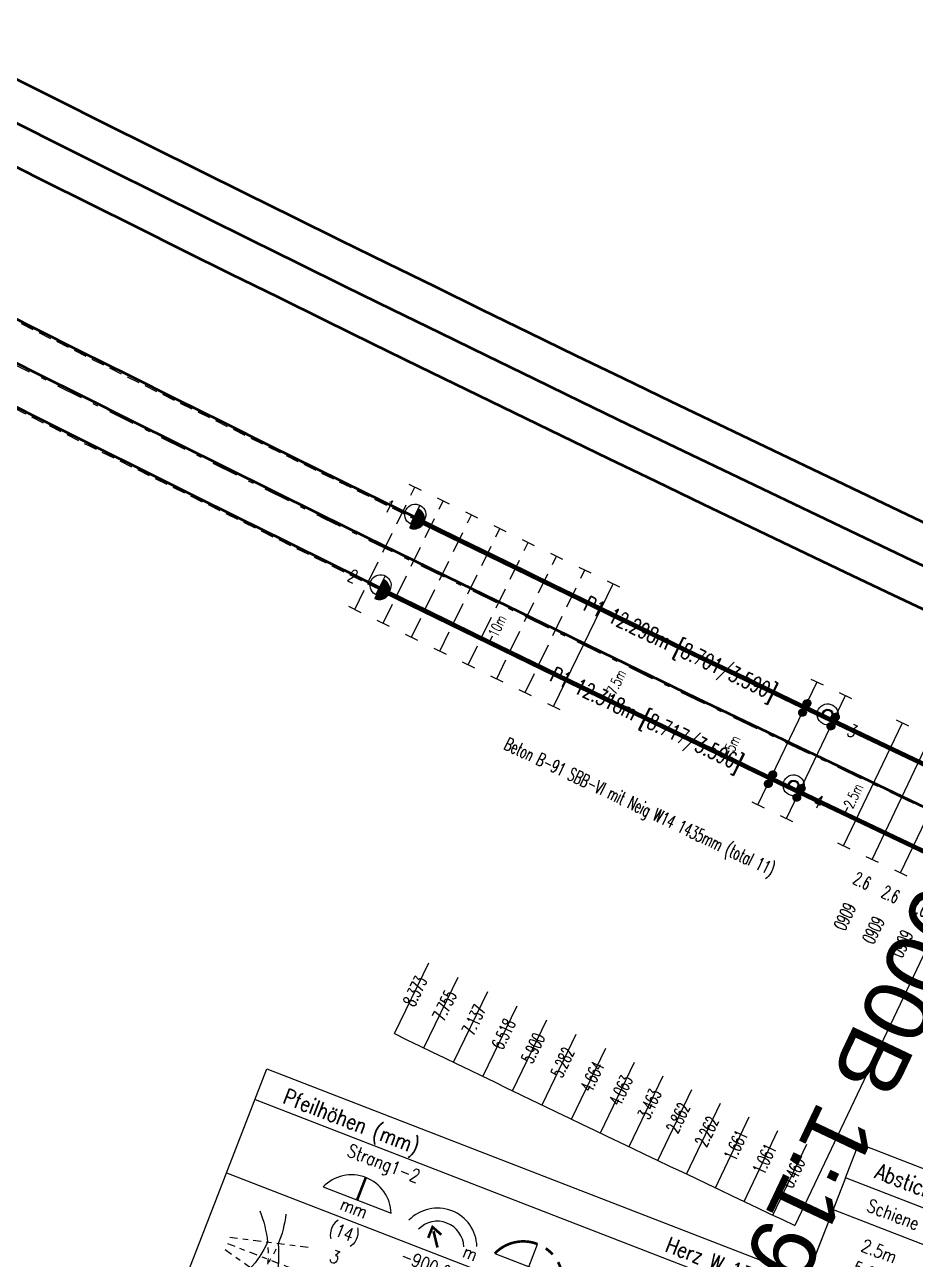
# Model space of a CAD drawing. Header units: millimetres. Extents: x 2688706 to 2690835, y 1254387 to 1255241.
# Drawn here: x 2689135.16 to 2689152.09, y 1254965.11 to 1254988.59 of the extents above; entities that cross this region are included whole.
import ezdxf
from ezdxf.enums import TextEntityAlignment as Align

# ---------------------------------------------------------------- set-up
doc = ezdxf.new("R2010")
doc.units = ezdxf.units.MM
for name, pattern in [('STRICHLINIE', [0.75, 0.5, -0.25]), ('STRICHLINIE2', [0.375, 0.25, -0.125]), ('STRICHPUNKT', [1, 0.5, -0.25, 0, -0.25])]:
    doc.linetypes.add(name, pattern=pattern)
for name, color, linetype in [('A-GL-0013-_____', 1, 'STRICHPUNKT'), ('BS-TR-B-Gleisstrang-LinieGeometrie', 7, 'Continuous'), ('BS-TR-B-Weiche-Kurzbezeichnung', 7, 'Continuous'), ('BS-TR-N-Gleisstrang-LinieGeometrie', 7, 'Continuous'), ('D-TB-0013-_____', 7, 'Continuous'), ('L-GL-0013-_____', 2, 'Continuous'), ('L-ST-0013-_____', 7, 'Continuous'), ('P-OF-0013-_____', 7, 'Continuous'), ('S-OF-0013-_____', 7, 'STRICHLINIE'), ('S-ON-0013-_____', 7, 'Continuous'), ('T-00', 7, 'Continuous'), ('T-DD-0013-_____', 7, 'Continuous'), ('T-HZ-0013-_____', 7, 'Continuous'), ('T-MK-0013-_____', 1, 'Continuous'), ('T-SS-0013-_____', 7, 'Continuous'), ('T-ST', 7, 'Continuous')]:
    doc.layers.add(name, color=color, linetype=linetype)
doc.layers.add('T-LL-0013-_____', color=2, linetype='Continuous', lineweight=0)
doc.layers.get('P-OF-0013-_____').off()
doc.layers.get('S-OF-0013-_____').off()
doc.styles.add('R6', font='simplex.shx', dxfattribs={"width": 0.6})
doc.styles.add('R7', font='simplex.shx', dxfattribs={"width": 0.7})
doc.styles.add('R8', font='simplex.shx', dxfattribs={"width": 0.8})
doc.styles.get("Standard").update_dxf_attribs({"font": 'arial.ttf'})
doc.styles.add('Style-Arial', font='arial.ttf')

# ---------------------------------------------------------------- blocks, each defined once
blk = doc.blocks.new('WeiVlpSchwelleR')
at = {"color": 7}
for p, q in [((-0.4999999999999886, -0.1300000000000048), (-0.4999999999999886, 0.1299999999999719)), ((0.5000000000000153, -0.1300000000000075), (0.5000000000000082, 0.1299999999999692))]:
    blk.add_line(p, q, dxfattribs=at)
at = {"color": 0, "linetype": 'ByBlock', "lineweight": -2}
blk.add_line((0.5000000000000118, -1.201402631621339e-14), (-0.4999999999999868, 4.853087807381139e-15), dxfattribs=at)
at = {"style": 'R6', "width": 0.6}
blk.add_attdef('LAENGE', text='', height=0.25, rotation=90, dxfattribs=at).set_placement((1.229737067022978, 0.007106245459260857, 6e-06), align=Align.MIDDLE)
at = {"style": 'R6', "width": 0.6, "flags": 1}
for tag, p in [('WVP-SKML', (-3, -5.426215032855453e-14, 2e-06)), ('WVP-SKMR', (5, -5.426215032855453e-14, 2e-06))]:
    blk.add_attdef(tag, text='', height=0.25, rotation=180, dxfattribs=at).set_placement(p, align=Align.MIDDLE_CENTER)
for tag, rotation, p in [('VERKLINKS', 180, (-0.8611075787620777, -8.73603956063954e-05, 2e-06)), ('VERKRECHTS', 179.9999999999973, (0.8750000000000082, -5.459328261269093e-14, 2e-06))]:
    blk.add_attdef(tag, text='', height=0.25, rotation=rotation, dxfattribs=at).set_placement(p, align=Align.MIDDLE)
at = {"color": 1, "extrusion": (-1, 1.836970198721029e-16, 1.224646799147353e-16), "style": 'R6', "width": 0.6, "flags": 8}
blk.add_attdef('WVP-ANL', text='', height=0.25, rotation=270, dxfattribs=at).set_placement((1.829950611378862e-14, -6.12323399573665e-17, 0.4999999999999904), align=Align.MIDDLE)
at = {"style": 'R6', "width": 0.6, "flags": 1}
blk.add_attdef('VERSCHIEBUNG', text='', height=0.25, rotation=179.9999999999999, dxfattribs=at).set_placement((1.75503510535756, -5.395683899678261e-14, 2.000000000057511e-06), align=Align.MIDDLE_LEFT)
at = {"color": 1, "extrusion": (1, -1.83697019872103e-16, 3.374459510989179e-32), "style": 'R6', "width": 0.6, "flags": 8}
blk.add_attdef('WVP-ANR', text='', height=0.25, rotation=270, dxfattribs=at).set_placement((-1.90594986648479e-14, -7.137320858570557e-15, 0.5000000000000118), align=Align.MIDDLE)
at = {"style": 'R6', "width": 0.6}
blk.add_attdef('BEZEICHNUNG', text='', height=0.25, rotation=180, dxfattribs=at).set_placement((3.371428571428583, -5.426215032855453e-14, 2.000000000057511e-06), align=Align.MIDDLE_LEFT)
blk = doc.blocks.new('WeiVlpPfHoeTitel')
blk.add_lwpolyline([(-4.28612223837832e-17, -0.7), (0, 0), (6.6, 0), (6.6, -0.7)])
at = {"style": 'R8', "width": 0.8}
blk.add_attdef('ATTR1', (0.5, -0.5), '', height=0.3, dxfattribs=at)
blk.add_attdef('ATTR2', text='', height=0.3, dxfattribs=at).set_placement((6.1, -0.5000000000000011), align=Align.RIGHT)
blk = doc.blocks.new('WeiVlpAbstSub')
blk.add_lwpolyline([(6.6, 1.110223024625157e-16), (-3.979970649922726e-17, 1.110223024625157e-16), (-3.979970649922726e-17, -0.6499999999999999), (6.6, -0.6499999999999999)], close=True)
at = {"style": 'R8', "width": 0.8}
for tag, p in [('ATTR1', (1.1, -0.45)), ('ATTR2', (3.3, -0.45)), ('ATTR3', (5.5, -0.45))]:
    blk.add_attdef(tag, text='', height=0.25, dxfattribs=at).set_placement(p, align=Align.CENTER)
blk = doc.blocks.new('WeiVlpAbstLeer')
for points in [[(0, 0), (0, -0.2)], [(6.6, 1.110223024625157e-16), (6.6, -0.1999999999999999)]]:
    blk.add_lwpolyline(points)
blk.add_attdef('ATTR1', text='', height=0.1).set_placement((1.1, -0.15), align=Align.CENTER)
blk = doc.blocks.new('WeiVlpAbstZeile')
for points in [[(0, 0), (0, -0.45)], [(6.6, 1.110223024625157e-16), (6.6, -0.4499999999999999)]]:
    blk.add_lwpolyline(points)
at = {"style": 'R8', "width": 0.8}
for tag, p in [('ATTR1', (1.1, -0.35)), ('ATTR2', (3.3, -0.35)), ('ATTR3', (5.5, -0.35))]:
    blk.add_attdef(tag, text='', height=0.25, dxfattribs=at).set_placement(p, align=Align.CENTER)
blk = doc.blocks.new('WeiVlpHzPfHoe')
at = {"color": 0, "flags": 128}
blk.add_lwpolyline([(0, 4.75), (10.5, 4.75), (10.5, 0), (0, 0)], close=True, dxfattribs=at)
for points in [[(0, 4.125), (10.5, 4.125)], [(6, 3.037012574273818), (6, 3.5)], [(1.807090350616535, 3.037012574273817), (3.192909649383465, 3.037012574273818)], [(5.307090350616535, 3.037012574273817), (6.692909649383465, 3.037012574273818)], [(8.807090350616535, 3.037012574273817), (10.19290964938346, 3.037012574273818)], [(0, 2.625), (10.5, 2.625)]]:
    blk.add_lwpolyline(points, dxfattribs=at)
at = {"color": 6, "const_width": 0.05, "flags": 128}
for points in [[(2.5, 3.037012574273818), (2.5, 3.5)], [(9.5, 3.037012574273818), (9.5, 3.5)], [(4.020129247741982, 2.856765502952209), (4.022004965575411, 3.078661321541994), (4.230503801395625, 3.002704043506002)], [(7.520129247741982, 2.856765502952209), (7.522004965575411, 3.078661321541994), (7.730503801395626, 3.002704043506002)], [(4.068317765962656, 3.011900103614604), (4.25, 2.75)], [(7.568317765962657, 3.011900103614604), (7.75, 2.75)]]:
    blk.add_lwpolyline(points, dxfattribs=at)
for points in [[(6, 3.5, 0.3033466836073422), (5.307090350616535, 3.037012574273817)], [(6.34049287480466, 3.418254893141276, 0.05897308597087272), (6.175084022891929, 3.479277440298257)], [(6.60676274578121, 3.190838939219355, 0.05897308597087263), (6.487086036247637, 3.320304474200023)]]:
    blk.add_lwpolyline(points, format="xyb", dxfattribs=at)
at = {"color": 6, "flags": 128}
for points in [[(0.8502239918037731, 2.18028771003253, -0.0692758960789221), (1.202879824827046, 1.672423928417298, -0.1647218035189029), (0.7623133654820696, 0.5518360280462504)], [(1.334838188259141, 2.298112538061559, -0.07095954338903301), (1.404518120160539, 1.715677878177598, -0.1353259088249071), (1.634500919049627, 0.4381247944243519)], [(1.400326773192603, 0.2165394458188814, 0.08570773043809636), (1.421709867840611, 0.9792598706746427), (1.34799545871255, 1.038001135321863), (1.254665049319663, 0.9866948460528544, -0.1007783980448205), (0.797833684721013, 0.2950893311715674)]]:
    blk.add_lwpolyline(points, format="xyb", dxfattribs=at)
at = {"color": 0, "linetype": 'STRICHPUNKT', "ltscale": 0.3, "flags": 128}
for points in [[(0.5, 1.5), (2, 1.875)], [(0.5, 1.375), (2, 1.375)], [(0.5, 1.25), (2, 0.875)]]:
    blk.add_lwpolyline(points, dxfattribs=at)
at = {"color": 0, "flags": 128}
for points in [[(1.24780686834943, 1.578305293962687, -0.01163091488347914), (1.288308337173645, 1.482199167132274, -0.01163091488347914)], [(1.399352909082856, 1.608919446568276, -0.01286702574680979), (1.388702611358578, 1.5025680794706, -0.01286702574680979)], [(1.324195366249726, 1.188762784259803, -0.01286702574680952), (1.292030651678614, 1.086834018635379)], [(1.32429659157228, 1.384313508649521, -0.01163091488347909), (1.355693757806499, 1.28486012990489)], [(1.372595429920927, 1.39690540473967, -0.01286702574680956), (1.351074018015307, 1.292211226512088)], [(1.382431896634341, 1.184054234624475, -0.01163091488347934), (1.404453150322087, 1.082113953198129)]]:
    blk.add_lwpolyline(points, format="xyb", dxfattribs=at)
at = {"color": 0}
for centre, radius in [((2.5, 2.75), 0.75), ((4.25, 2.75), 0.75), ((7.75, 2.75), 0.75), ((9.5, 2.75), 0.75), ((4.25, 2.75), 0.5), ((7.75, 2.75), 0.5)]:
    blk.add_arc(centre, radius, 22.5, 157.5, dxfattribs=at)
at = {"color": 0, "style": 'R8', "width": 0.8}
for p in [(2.5, 2.75), (9.5, 2.75)]:
    blk.add_text('mm', height=0.25, dxfattribs=at).set_placement(p, align=Align.CENTER)
for s, p in [('m', (5, 2.75)), ('mm', (6.5, 2.75)), ('m', (8.5, 2.75))]:
    blk.add_text(s, height=0.25, dxfattribs=at).set_placement(p, align=Align.RIGHT)
for tag, p, height in [('WVP_HZPH_T1', (0.5, 4.25), 0.3), ('WVP_HZPH_S1', (2, 3.75), 0.25)]:
    blk.add_attdef(tag, p, '', height=height, dxfattribs=at)
for tag, height, p in [('WVP_HZPH_T2', 0.3, (10, 4.25)), ('WVP_HZPH_S2', 0.25, (10, 3.75)), ('WVP_HZPH_B1', 0.25, (5, 2.25)), ('WVP_HZPH_C1', 0.25, (6.5, 2.25)), ('WVP_HZPH_D1', 0.25, (8.5, 2.25)), ('WVP_HZPH_B2', 0.25, (5, 1.75)), ('WVP_HZPH_C2', 0.25, (6.5, 1.75)), ('WVP_HZPH_D2', 0.25, (8.5, 1.75)), ('WVP_HZPH_B3', 0.25, (5, 1.25)), ('WVP_HZPH_C3', 0.25, (6.5, 1.25)), ('WVP_HZPH_D3', 0.25, (8.5, 1.25)), ('WVP_HZPH_B4', 0.25, (5, 0.75)), ('WVP_HZPH_C4', 0.25, (6.5, 0.75)), ('WVP_HZPH_D4', 0.25, (8.5, 0.75)), ('WVP_HZPH_B5', 0.25, (5, 0.25)), ('WVP_HZPH_C5', 0.25, (6.5, 0.25)), ('WVP_HZPH_D5', 0.25, (8.5, 0.25))]:
    blk.add_attdef(tag, text='', height=height, dxfattribs=at).set_placement(p, align=Align.RIGHT)
for tag, p in [('WVP_HZPH_A1', (2.5, 2.25)), ('WVP_HZPH_E1', (9.5, 2.25)), ('WVP_HZPH_A2', (2.5, 1.75)), ('WVP_HZPH_E2', (9.5, 1.75)), ('WVP_HZPH_A3', (2.5, 1.25)), ('WVP_HZPH_E3', (9.5, 1.25)), ('WVP_HZPH_A4', (2.5, 0.75)), ('WVP_HZPH_E4', (9.5, 0.75)), ('WVP_HZPH_A5', (2.5, 0.25)), ('WVP_HZPH_E5', (9.5, 0.25))]:
    blk.add_attdef(tag, text='', height=0.25, dxfattribs=at).set_placement(p, align=Align.CENTER)
blk = doc.blocks.new('st_Isol6_a')
at = {"color": 0, "linetype": 'ByBlock', "lineweight": -2}
for radius in [0.2, 0.1, 0.08]:
    blk.add_circle((0, 0, 1), radius, dxfattribs=at)
at = {"layer": 'T-ST', "color": 0, "linetype": 'ByBlock', "lineweight": -2, "style": 'R7', "width": 0.7, "flags": 8}
blk.add_attdef('WVP-STNR', text='', height=0.25, dxfattribs=at).set_placement((0.55, 0), align=Align.MIDDLE)
blk = doc.blocks.new('VisualisierungSpannklemmeGelb')
at = {"linetype": 'ByBlock', "lineweight": -2}
h = blk.add_hatch(dxfattribs=at)
h.set_pattern_fill('ANSI31', color=0, scale=0.005, style=0)
h.set_pattern_definition([(45, (-0.0965000000000017, 1.706967900361178e-15), (-0.0004419417382415922, 0.0004419417382415923), [])])
h.paths.add_polyline_path([(-0.0215000000000017, 1.706967900361178e-15, 1), (-0.1715000000000017, 1.706967900361178e-15, 1)])
h = blk.add_hatch(dxfattribs=at)
h.set_pattern_fill('ANSI31', color=0, scale=0.005, style=0)
h.set_pattern_definition([(45, (0.09649999999999831, 1.706967900361178e-15), (-0.0004419417382415922, 0.0004419417382415923), [])])
h.paths.add_polyline_path([(0.1714999999999983, 1.706967900361178e-15, 1), (0.02149999999999831, 1.706967900361178e-15, 1)])
blk = doc.blocks.new('pla_Bef-WsSkl1K')
blk.add_lwpolyline([(-0.1, -0.1), (0.1, -0.1), (0.1, 0.1), (-0.1, 0.1)], close=True)
at = {"layer": 'T-00'}
blk.add_blockref('VisualisierungSpannklemmeGelb', (0, 0), dxfattribs=at)
at = {"style": 'R7', "width": 0.7}
blk.add_attdef('WVP-PLNR', text='', height=0.2, dxfattribs=at).set_placement((0, 0), align=Align.MIDDLE_LEFT)
at = {"style": 'R7', "width": 0.7, "flags": 1}
for tag, p in [('WVP-PLDI', (0.4400000000000003, -0.2)), ('WVP-PLSP', (0.4771428571428575, -0.4)), ('WVP-PLFK', (0.4714285714285725, -0.6))]:
    blk.add_attdef(tag, text='', height=0.2, dxfattribs=at).set_placement(p, align=Align.MIDDLE)
blk = doc.blocks.new('st_NormUngb_b')
h = blk.add_hatch()
h.set_pattern_fill('ANSI31', color=256, scale=0.005, style=0)
h.set_pattern_definition([(45, (0, 0), (-0.0004419417382415922, 0.0004419417382415923), [])])
h.paths.add_polyline_path([(0.2, 0, 0.4142135623730947), (2.756041922458153e-16, 0.2), (-2.756041922458152e-16, -0.2, 0.4142135623730955)])
at = {"color": 7}
blk.add_line((2.756041922457995e-16, 0.1999999999999886, 1), (-2.756041922457995e-16, -0.1999999999999886, 1), dxfattribs=at)
at = {"color": 0}
blk.add_circle((0, 0, 1), 0.2, dxfattribs=at)
at = {"layer": 'T-ST', "style": 'R7', "width": 0.7}
blk.add_attdef('WVP-STNR', text='', height=0.25, dxfattribs=at).set_placement((0.55, 0), align=Align.MIDDLE)
blk = doc.blocks.new('WeiVlpAbstMarkeR')
blk.add_line((0, 0), (0.1500000000000004, -1.110223024625157e-16))
at = {"style": 'R7', "width": 0.7}
blk.add_attdef('ATTR', text='', height=0.2, dxfattribs=at).set_placement((0.1500000000000004, -1.110223024625157e-16), align=Align.MIDDLE_LEFT)
blk = doc.blocks.new('Weiche-13')
at = {"layer": 'A-GL-0013-_____', "flags": 128}
blk.add_lwpolyline([(176.0465490753322, 26.81651210925611, 0.0003122369592423695), (177.1873051785387, 26.58644185683516, 0.0005992080154554114), (179.32696, 26.15896, 0.03078087404905654), (289.03419, 11.31991)], format="xyb", dxfattribs=at)
at = {"layer": 'D-TB-0013-_____', "flags": 128}
blk.add_lwpolyline([(289, 4.300000000000114), (289, -2.549999999999888), (308.8000000000001, -2.549999999999888), (308.8000000000001, 4.300000000000114)], close=True, dxfattribs=at)
at = {"layer": 'L-GL-0013-_____', "color": 7, "linetype": 'STRICHLINIE2', "lineweight": -3, "flags": 128}
for points in [[(176.1952842794024, 27.55161607405989, 0.0003122369592423213), (177.3351221603669, 27.32173101076262, 0.0005992080154554848), (179.4730171652359, 26.89460074417013, 0.02735692632249809), (276.8224912449612, 13.04816625705054, 0.02735692632249809)], [(175.8978138712608, 26.08140814445255, 0.0003122369592422281), (177.0394881967092, 25.85115270290805, 0.0005992080154554861), (179.1809028347641, 25.42331925582971, 0.02735681088789191), (276.6923584120295, 11.55382178965013, 0.02735681088789191)]]:
    blk.add_lwpolyline(points, format="xyb", dxfattribs=at)
at = {"layer": 'L-GL-0013-_____', "lineweight": 70, "const_width": 0.07, "flags": 128}
for points in [[(276.8224912449612, 13.04816625705054, 2.944444909911986e-05), (276.9280066779411, 13.03901341453349, 0.00339162215874043), (289.0888182286711, 12.06791785867017)], [(276.6923584120295, 11.55382178965013, 2.944444483320836e-05), (276.798049846444, 11.54465363015912, 0.003391737511717429), (288.9795617713282, 10.57190214132993)]]:
    blk.add_lwpolyline(points, format="xyb", dxfattribs=at)
at = {"layer": 'T-MK-0013-_____'}
for p, q in [((288.9795617713282, 10.57190214132993), (288.4339948614638, 3.101619357211916)), ((280.0168022970795, 3.755684165843832), (280.1399601364697, 5.250619664986434)), ((280.6380371376015, 3.704719356225573), (280.7601689793671, 5.199739026071738)), ((281.259306808782, 3.654180909748324), (281.3804125953986, 5.149284046139921)), ((281.880611018001, 3.604068850215579), (282.0006906924273, 5.099254748955156)), ((282.501949472621, 3.554383201230691), (282.6210029782992, 5.049651158081813)), ((283.1233218799905, 3.505123986195461), (283.2413491608461, 5.000473296883043)), ((283.7447279474418, 3.456291228311365), (283.8617289478837, 4.951721188522006)), ((284.3483923450333, 3.409263554930258), (284.464396366237, 4.904771183484715)), ((284.952087960257, 3.362638334903915), (285.0670949506651, 4.858222967132146)), ((285.5558145248044, 3.31641558895419), (285.6698244333028, 4.812076560151933)), ((286.159571770356, 3.270595337624587), (286.2725845462737, 4.766331983053652)), ((286.7633594285713, 3.225177601279747), (286.8753750216802, 4.720989256168309)), ((287.3671772311032, 3.180162400105348), (287.4781955916187, 4.676048399648245)), ((287.9710249095844, 3.13554975410803), (288.081045988165, 4.631509433467057))]:
    blk.add_line(p, q, dxfattribs=at)
at = {"layer": 'T-MK-0013-_____', "flags": 128}
blk.add_lwpolyline([(280.0168022970795, 3.755684165843851, 0.00232389308386421), (288.4339948614638, 3.101619357211916, 0.003391737511717095)], format="xyb", dxfattribs=at)
at = {"layer": 'D-TB-0013-_____'}
for name, p, values in [('WeiVlpPfHoeTitel', (289, 5.000000000000114), {'ATTR1': 'Abstiche (mm)', 'ATTR2': 'W 13'}), ('WeiVlpAbstSub', (289, 4.300000000000114), {'ATTR1': 'Schiene', 'ATTR2': 'Strang1-2', 'ATTR3': 'Strang1-3'}), ('WeiVlpAbstZeile', (289, 3.450000000000114), {'ATTR1': '2.5m', 'ATTR2': '-3', 'ATTR3': '-7'}), ('WeiVlpAbstZeile', (289, 3.000000000000114), {'ATTR1': '5.0m', 'ATTR2': '-14', 'ATTR3': '-28'})]:
    blk.add_blockref(name, p, dxfattribs=at).add_auto_attribs(values)
blk.add_blockref('WeiVlpAbstLeer', (289, 3.650000000000114), dxfattribs=at)
at = {"layer": 'L-ST-0013-_____', "color": 7}
ref = blk.add_blockref('st_NormUngb_b', (276.8224912449612, 13.04816625705064), dxfattribs=dict(at, rotation=355.0389642663456))
ref.add_attrib('WVP-STNR', '1', dxfattribs={"layer": 'T-ST', "height": 0.25, "rotation": 355.0389642663456, "style": 'R7', "width": 0.7000000000000001}).set_placement((276.3026170285934, 13.09641874967893), align=Align.MIDDLE)
ref = blk.add_blockref('st_Isol6_a', (285.5017897755467, 12.33709797779454), dxfattribs=dict(at, rotation=355.5938214189702))
ref.add_attrib('WVP-STNR', '3', dxfattribs={"layer": 'T-ST', "color": 0, "linetype": 'ByBlock', "lineweight": -2, "height": 0.25, "rotation": 355.5938214189702, "style": 'R7', "width": 0.7}).set_placement((286.0501642358683, 12.29484337725173), align=Align.MIDDLE)
ref = blk.add_blockref('st_NormUngb_b', (276.6923584120295, 11.55382178964999), dxfattribs=dict(at, rotation=355.0389374254868))
ref.add_attrib('WVP-STNR', '2', dxfattribs={"layer": 'T-ST', "height": 0.2500000000000001, "rotation": 355.0389374254868, "style": 'R7', "width": 0.6999999999999997}).set_placement((276.1361087233124, 11.60572138548438), align=Align.MIDDLE)
ref = blk.add_blockref('st_Isol6_a', (285.386782790585, 10.84151335163837), dxfattribs=dict(at, rotation=355.5938358947516))
ref.add_attrib('WVP-STNR', '4', dxfattribs={"layer": 'T-ST', "color": 0, "linetype": 'ByBlock', "lineweight": -2, "height": 0.25, "rotation": 355.5938358947516, "style": 'R7', "width": 0.7}).set_placement((285.9351572615821, 10.79925888964239), align=Align.MIDDLE)
at = {"layer": 'P-OF-0013-_____'}
for p, rotation in [((285.0439275554752, 12.37600634308103), 85.56454434024684), ((285.6416451882695, 12.32984282450889), 85.6027415311722), ((284.9273821892377, 10.87351970623763), 85.5645439631645), ((285.5261015053725, 10.82727882068127), 85.60274114968712)]:
    blk.add_blockref('pla_Bef-WsSkl1K', p, dxfattribs=dict(at, rotation=rotation))
at = {"layer": 'S-OF-0013-_____'}
ref = blk.add_blockref('WeiVlpSchwelleR', (281.3089625526694, 11.91753823656848), dxfattribs=dict(at, xscale=2.6, rotation=265.3297375442088))
ref.add_attrib('WVP-SKMR', '7.755', dxfattribs={"layer": 'T-MK-0013-_____', "height": 0.25, "rotation": 85.32973754420874, "style": 'R6', "width": 0.6}).set_placement((280.7113162426609, 4.601731158133272), align=Align.MIDDLE_CENTER)
ref = blk.add_blockref('WeiVlpSchwelleR', (281.924595639204, 11.86745831144151), dxfattribs=dict(at, xscale=2.6, rotation=265.3690594279322))
ref.add_attrib('WVP-SKMR', '7.137', dxfattribs={"layer": 'T-MK-0013-_____', "height": 0.25, "rotation": 85.36905942793219, "style": 'R6', "width": 0.6}).set_placement((281.3319702807519, 4.551242791583282), align=Align.MIDDLE_CENTER)
ref = blk.add_blockref('WeiVlpSchwelleR', (282.5402629504235, 11.81780090480879), dxfattribs=dict(at, xscale=2.6, rotation=265.4083813116556))
ref.add_attrib('WVP-SKMR', '6.518', dxfattribs={"layer": 'T-MK-0013-_____', "height": 0.25, "rotation": 85.4083813116556, "style": 'R6', "width": 0.6}).set_placement((281.9526588226568, 4.501180389459325), align=Align.MIDDLE_CENTER)
ref = blk.add_blockref('WeiVlpSchwelleR', (283.1559641963454, 11.76856604005889), dxfattribs=dict(at, xscale=2.6, rotation=265.4477031953789))
ref.add_attrib('WVP-SKMR', '5.900', dxfattribs={"layer": 'T-MK-0013-_____', "height": 0.25, "rotation": 85.44770319537896, "style": 'R6', "width": 0.6}).set_placement((282.5733815760279, 4.451543975341365), align=Align.MIDDLE_CENTER)
ref = blk.add_blockref('WeiVlpSchwelleR', (283.7716990869737, 11.71975374038198), dxfattribs=dict(at, xscale=2.599999999999999, rotation=265.4870250791024))
ref.add_attrib('WVP-SKMR', '5.282', dxfattribs={"layer": 'T-MK-0013-_____', "height": 0.25, "rotation": 85.48702507910231, "style": 'R6', "width": 0.6}).set_placement((283.1941382485039, 4.40233357260801), align=Align.MIDDLE_CENTER)
ref = blk.add_blockref('WeiVlpSchwelleR', (284.3874673322955, 11.67136402876838), dxfattribs=dict(at, xscale=2.6, rotation=265.5263469628257))
ref.add_attrib('WVP-SKMR', '4.664', dxfattribs={"layer": 'T-MK-0013-_____', "height": 0.25, "rotation": 85.52634696282568, "style": 'R6', "width": 0.6}).set_placement((283.814928547707, 4.35354920443775), align=Align.MIDDLE_CENTER)
ref = blk.add_blockref('WeiVlpSchwelleR', (286.1821224898149, 11.53275744310963), dxfattribs=dict(at, xscale=2.6, rotation=265.640938528992))
ref.add_attrib('WVP-SKMR', '2.862', dxfattribs={"layer": 'T-MK-0013-_____', "height": 0.25, "rotation": 85.64093852899194, "style": 'R6', "width": 0.6}).set_placement((285.6242204699035, 4.213812171672836), align=Align.MIDDLE_CENTER)
at = {"layer": 'S-ON-0013-_____', "color": 7, "linetype": 'STRICHLINIE2', "lineweight": -3}
for p, xscale, rotation in [((276.5083644048881, 12.32264823751007), 2.6, 265.0230353394308), ((277.106119506392, 12.2707943534482), 2.6, 265.0612325281529), ((277.7039090443179, 12.21933898430564), 2.6, 265.099429716875), ((278.3017327529798, 12.16828215295175), 2.6, 265.1376269055971), ((278.89959036668, 12.11762388207819), 2.600000000000001, 265.1758240943192), ((279.4974816197023, 12.06736419419974), 2.6, 265.2140212830413), ((280.0954062463189, 12.01750311165415), 2.6, 265.2522184717634)]:
    blk.add_blockref('WeiVlpSchwelleR', p, dxfattribs=dict(at, xscale=xscale, rotation=rotation))
at = {"layer": 'S-ON-0013-_____'}
ref = blk.add_blockref('WeiVlpSchwelleR', (280.6933639807846, 11.96804065660168), dxfattribs=dict(at, xscale=2.6, rotation=265.2904156604855))
ref.add_attrib('WVP-SKMR', '8.373', dxfattribs={"layer": 'T-MK-0013-_____', "height": 0.25, "rotation": 85.29041566048544, "style": 'R6', "width": 0.6}).set_placement((280.0906970007136, 4.652645465329393), align=Align.MIDDLE_CENTER)
ref = blk.add_blockref('WeiVlpSchwelleR', (284.9856548723565, 11.6247630246595), dxfattribs=dict(at, xscale=2.6, rotation=265.5645441515478))
ref.add_attrib('WVP-SKMR', '4.063', dxfattribs={"layer": 'T-MK-0013-_____', "height": 0.25, "rotation": 85.56454415154784, "style": 'R6', "width": 0.6}).set_placement((284.4179947577555, 4.306568132062933), align=Align.MIDDLE_CENTER)
ref = blk.add_blockref('WeiVlpSchwelleR', (286.7804020354529, 11.48735290655975), dxfattribs=dict(at, xscale=2.6, rotation=265.6791357177141))
ref.add_attrib('BEZEICHNUNG', 'Beton B-91 SBB-VI mit Neig W14 1435mm (total 11)', dxfattribs={"layer": 'T-SS-0013-_____', "height": 0.25, "rotation": 355.6791357177141, "style": 'R6', "width": 0.6}).set_placement((279.9910907513095, 9.695432241591789), align=Align.MIDDLE_LEFT)
ref.add_attrib('WVP-SKMR', '2.262', dxfattribs={"layer": 'T-MK-0013-_____', "height": 0.25, "rotation": 85.67913571771412, "style": 'R6', "width": 0.6}).set_placement((286.2273794359066, 4.168037324882026), align=Align.MIDDLE_CENTER)
ref = blk.add_blockref('WeiVlpSchwelleR', (285.583873346821, 11.57856082259514), dxfattribs=dict(at, xscale=2.6, rotation=265.60274134027))
ref.add_attrib('WVP-SKMR', '3.463', dxfattribs={"layer": 'T-MK-0013-_____', "height": 0.25, "rotation": 85.60274134026992, "style": 'R6', "width": 0.6}).set_placement((285.0210921545018, 4.259989114240854), align=Align.MIDDLE_CENTER)
ref = blk.add_blockref('WeiVlpSchwelleR', (287.378711717829, 11.44234723312559), dxfattribs=dict(at, xscale=2.6, rotation=265.7173329064362))
ref.add_attrib('BEZEICHNUNG', '6060', dxfattribs={"layer": 'T-SS-0013-_____', "height": 0.25, "rotation": 265.7173329064362, "style": 'R6', "width": 0.6}).set_placement((287.2106883358513, 9.198629750217309), align=Align.MIDDLE_LEFT)
ref.add_attrib('LAENGE', '2.6', dxfattribs={"layer": 'T-SS-0013-_____', "height": 0.25, "rotation": 355.7173329064362, "style": 'R6', "width": 0.6}).set_placement((287.2541373882849, 9.696786796928023), align=Align.MIDDLE)
ref.add_attrib('WVP-SKMR', '1.661', dxfattribs={"layer": 'T-MK-0013-_____', "height": 0.25, "rotation": 85.71733290643618, "style": 'R6', "width": 0.6}).set_placement((286.8305687844367, 4.122664594212884), align=Align.MIDDLE_CENTER)
ref = blk.add_blockref('WeiVlpSchwelleR', (287.9770512710309, 11.39774044280955), dxfattribs=dict(at, xscale=2.6, rotation=265.7555300951584))
ref.add_attrib('BEZEICHNUNG', '6060', dxfattribs={"layer": 'T-SS-0013-_____', "height": 0.25, "rotation": 265.7555300951584, "style": 'R6', "width": 0.6}).set_placement((287.8105237380294, 9.153911442918533), align=Align.MIDDLE_LEFT)
ref.add_attrib('LAENGE', '2.6', dxfattribs={"layer": 'T-SS-0013-_____', "height": 0.25, "rotation": 355.7555300951583, "style": 'R6', "oblique": 359.9999999999999, "width": 0.6}).set_placement((287.8536406761137, 9.652097344962286), align=Align.MIDDLE)
ref.add_attrib('WVP-SKMR', '1.061', dxfattribs={"layer": 'T-MK-0013-_____', "height": 0.25, "rotation": 85.75553009515836, "style": 'R6', "width": 0.6}).set_placement((287.4337882474125, 4.077693999831085), align=Align.MIDDLE_CENTER)
ref = blk.add_blockref('WeiVlpSchwelleR', (288.575420429126, 11.35353255543703), dxfattribs=dict(at, xscale=2.6, rotation=265.7937272838804))
ref.add_attrib('BEZEICHNUNG', '6060', dxfattribs={"layer": 'T-SS-0013-_____', "height": 0.25, "rotation": 265.7937272838804, "style": 'R6', "width": 0.6}).set_placement((288.4103888191129, 9.109593035820579), align=Align.MIDDLE_LEFT)
ref.add_attrib('LAENGE', '2.6', dxfattribs={"layer": 'T-SS-0013-_____', "height": 0.25, "rotation": 355.7937272838804, "style": 'R6', "width": 0.6}).set_placement((288.4531736236849, 9.607807571781395), align=Align.MIDDLE)
ref.add_attrib('WVP-SKMR', '0.460', dxfattribs={"layer": 'T-MK-0013-_____', "height": 0.25, "rotation": 85.79372728388039, "style": 'R6', "width": 0.6}).set_placement((288.0370375567327, 4.033125561723446), align=Align.MIDDLE_CENTER)
at = {"layer": 'T-DD-0013-_____'}
for p, rotation, values in [((279.0063857608682, 11.35596051303776), 85.43097450921209, {'ATTR': '10m'}), ((281.4978570747069, 11.14964357181577), 85.43097450921256, {'ATTR': '7.5m'}), ((283.9898914170883, 10.95024240755743), 85.43097450925225, {'ATTR': '5m'}), ((286.4824695913715, 10.7577585562899), 85.4309745092923, {'ATTR': '2.5m'})]:
    blk.add_blockref('WeiVlpAbstMarkeR', p, dxfattribs=dict(at, rotation=rotation)).add_auto_attribs(values)
at = {"layer": 'T-HZ-0013-_____'}
blk.add_blockref('WeiVlpHzPfHoe', (278, -2.5), dxfattribs=at).add_auto_attribs({'WVP_HZPH_T1': 'Pfeilhöhen (mm)', 'WVP_HZPH_T2': 'Herz W 13', 'WVP_HZPH_S1': 'Strang1-2', 'WVP_HZPH_S2': 'Strang1-3', 'WVP_HZPH_A1': '(14)', 'WVP_HZPH_A2': '3', 'WVP_HZPH_A3': '18', 'WVP_HZPH_A4': '4', 'WVP_HZPH_A5': '(18)', 'WVP_HZPH_B1': '-900.000', 'WVP_HZPH_B2': '-900.000', 'WVP_HZPH_B3': '-900.000', 'WVP_HZPH_B4': '-900.000', 'WVP_HZPH_B5': '-900.000', 'WVP_HZPH_C1': "2'444", 'WVP_HZPH_C2': "4'887", 'WVP_HZPH_C3': "5'762", 'WVP_HZPH_C4': "5'342", 'WVP_HZPH_C5': "2'671", 'WVP_HZPH_D1': '-450.000', 'WVP_HZPH_D2': '-900.000', 'WVP_HZPH_D3': '-900.000', 'WVP_HZPH_D4': '-900.000', 'WVP_HZPH_D5': '-900.000', 'WVP_HZPH_E1': '(15)', 'WVP_HZPH_E2': '5', 'WVP_HZPH_E3': '20', 'WVP_HZPH_E4': '4', 'WVP_HZPH_E5': '(17)'})
at = {"layer": 'T-LL-0013-_____', "style": 'R7', "width": 0.7}
for s, rotation, p in [('P1 12.298m [8.701/3.590]', 355.4309881321203, (282.4305749289753, 12.58108150429284)), ('P1 12.318m [8.717/3.596]', 355.4309745091996, (282.3199358661402, 11.09099310678149))]:
    blk.add_text(s, height=0.3, rotation=rotation, dxfattribs=at).set_placement(p, align=Align.MIDDLE_CENTER)

msp = doc.modelspace()

# ---------------------------------------------------------------- linework, layer by layer
at = {"layer": 'BS-TR-B-Gleisstrang-LinieGeometrie', "lineweight": 50}
for points in [[(2689134.99833129, 1254986.71873129, 453.197459563594), (2689135.89010548, 1254986.27166178, 453.203345256675), (2689136.78239347, 1254985.82561863, 453.209230949755), (2689137.67519409, 1254985.38060244, 453.215116642836), (2689138.56850615, 1254984.93661379, 453.221002335916), (2689139.46232846, 1254984.49365327, 453.2268880289969), (2689140.35665985, 1254984.05172147, 453.232773722077), (2689141.25149914, 1254983.61081897, 453.238659415158), (2689142.14684512, 1254983.17094636, 453.244545108238), (2689143.04269663, 1254982.73210422, 453.2504308013189), (2689143.93905248, 1254982.29429313, 453.2563164944), (2689144.83591147, 1254981.85751367, 453.26220218748), (2689145.73327243, 1254981.42176641, 453.268087880561), (2689146.63113416, 1254980.98705194, 453.273973573641), (2689147.52949547, 1254980.55337083, 453.279859266722), (2689148.42835518, 1254980.12072365, 453.285744959802), (2689149.32771209, 1254979.68911098, 453.291630652883), (2689150.22756502, 1254979.25853339, 453.297516345964), (2689151.12791277, 1254978.82899145, 453.303765247316), (2689152.02875415, 1254978.40048572, 453.310778486153), (2689152.93008797, 1254977.97301678, 453.31779172499)], [(2689134.50767086, 1254982.40281365, 453.504519497396), (2689135.39931117, 1254981.95467027, 453.511957503917), (2689136.29144783, 1254981.50751583, 453.519410349817), (2689137.18407975, 1254981.06135086, 453.526863195718), (2689138.07720584, 1254980.61617592, 453.534316041618), (2689138.97082498, 1254980.17199156, 453.541768887518), (2689139.8649361, 1254979.72879832, 453.549221733418), (2689140.75953807, 1254979.28659675, 453.556674579318), (2689141.65462982, 1254978.8453874, 453.5641274252189), (2689142.55021023, 1254978.40517079, 453.571580271119), (2689143.4462782, 1254977.96594749, 453.579033117019), (2689144.34283264, 1254977.52771801, 453.586485962919), (2689145.23987243, 1254977.09048291, 453.593938808819), (2689146.13739648, 1254976.65424273, 453.60139165472), (2689147.03540369, 1254976.21899799, 453.60884450062), (2689147.93389295, 1254975.78474923, 453.61629734652), (2689148.83286315, 1254975.35149699, 453.6237501924201), (2689149.73231319, 1254974.9192418, 453.631203038321), (2689150.63224197, 1254974.4879842, 453.638655884221), (2689151.53264837, 1254974.0577247, 453.646108730121), (2689152.4335313, 1254973.62846384, 453.653561576021), (2689153.33488963, 1254973.20020215, 453.661014421921)]]:
    msp.add_polyline3d(points, dxfattribs=at)
at = {"layer": 'BS-TR-N-Gleisstrang-LinieGeometrie', "color": 1, "lineweight": 50, "true_color": 0xff0000}
for points in [[(2689134.90289271, 1254987.60338573, 453.134781665376), (2689135.79468991, 1254987.15568462, 453.140674196451), (2689136.68700224, 1254986.70901108, 453.146566727526), (2689137.57982849, 1254986.26336569, 453.1524592586), (2689138.4731675, 1254985.81874905, 453.158351789675), (2689139.36701807, 1254985.37516176, 453.16424432075), (2689140.26137902, 1254984.93260439, 453.170136851825), (2689141.15624917, 1254984.49107754, 453.1760293829), (2689142.05162732, 1254984.05058178, 453.181921913975), (2689142.94751228, 1254983.61111772, 453.18781444505), (2689143.84390287, 1254983.17268592, 453.193706976125), (2689144.7407979, 1254982.73528697, 453.199599507199), (2689145.63819618, 1254982.29892145, 453.205492038274), (2689146.53609652, 1254981.86358995, 453.211384569349), (2689147.43449772, 1254981.42929303, 453.217277100424), (2689148.3333986, 1254980.99603127, 453.223169631499), (2689149.23279796, 1254980.56380526, 453.229062162574), (2689150.1326946, 1254980.13261555, 453.234980751535), (2689151.03308734, 1254979.70246273, 453.241201109907), (2689151.93397498, 1254979.27334737, 453.24779724197), (2689152.83535633, 1254978.84527002, 453.254743661778)], [(2689134.60546776, 1254986.07946082, 453.256891972417), (2689135.49838447, 1254985.63173913, 453.262778822697), (2689136.39181595, 1254985.18504554, 453.268665672978), (2689137.28576101, 1254984.73938064, 453.274552523258), (2689138.18021846, 1254984.29474503, 453.280439373539), (2689139.07518712, 1254983.85113928, 453.2863262238189), (2689139.97066581, 1254983.40856399, 453.2922130741001), (2689140.86665333, 1254982.96701975, 453.29809992438), (2689141.76314851, 1254982.52650714, 453.303986774661), (2689142.66015015, 1254982.08702673, 453.309873624942), (2689143.55765706, 1254981.64857913, 453.315760475222), (2689144.45566807, 1254981.2111649, 453.321647325503), (2689145.35418196, 1254980.77478462, 453.327534175783), (2689146.25319756, 1254980.33943888, 453.333421026064), (2689147.15271368, 1254979.90512825, 453.339307876344), (2689148.05272912, 1254979.47185331, 453.345194726625), (2689148.95324268, 1254979.03961463, 453.351081576905), (2689149.85425319, 1254978.60841277, 453.357088049355), (2689150.75575943, 1254978.17824833, 453.36346330527), (2689151.65776023, 1254977.74912186, 453.370215096933), (2689152.56025438, 1254977.32103393, 453.377223805908)], [(2689134.45291421, 1254983.26745193, 453.441545207122), (2689135.34743411, 1254982.81731816, 453.448926167409), (2689136.24245474, 1254982.36818081, 453.456350673881), (2689137.13797497, 1254981.92004046, 453.463818562437), (2689138.03399371, 1254981.47289764, 453.471304607332), (2689138.93050984, 1254981.02675293, 453.4787906522261), (2689139.82752224, 1254980.58160687, 453.48627669712), (2689140.72502982, 1254980.13746001, 453.493762742014), (2689141.62303144, 1254979.6943129, 453.501248786909), (2689142.521526, 1254979.2521661, 453.508734831803), (2689143.42051239, 1254978.81102015, 453.516220876697), (2689144.31998949, 1254978.37087559, 453.523706921591), (2689145.21995618, 1254977.93173299, 453.531192966486), (2689146.12041135, 1254977.49359287, 453.53867901138), (2689147.02135388, 1254977.05645579, 453.546165056274), (2689147.92278266, 1254976.62032228, 453.553651101169), (2689148.82469656, 1254976.18519289, 453.561137146063), (2689149.72709447, 1254975.75106815, 453.5686231909571), (2689150.62997527, 1254975.31794861, 453.576109235851), (2689151.53333784, 1254974.8858348, 453.583595280746), (2689152.43718105, 1254974.45472725, 453.59108132564)], [(2689134.73459058, 1254981.45189421, 453.569147370847), (2689135.62926188, 1254981.00301381, 453.576648260701), (2689136.52443142, 1254980.55512786, 453.584138490824), (2689137.42009811, 1254980.1082369, 453.591618061216), (2689138.31626084, 1254979.6623415, 453.599094654731), (2689139.21291849, 1254979.21744221, 453.606561061423), (2689140.11006998, 1254978.77353956, 453.614027468114), (2689141.00771417, 1254978.33063412, 453.621493874806), (2689141.90584998, 1254977.88872642, 453.628960281497), (2689142.80447629, 1254977.44781702, 453.636426688189), (2689143.70359198, 1254977.00790645, 453.64389309488), (2689144.60319595, 1254976.56899526, 453.651359501572), (2689145.5032871, 1254976.131084, 453.658825908263), (2689146.4038643, 1254975.6941732, 453.666292314955), (2689147.30492644, 1254975.2582634, 453.673758721646), (2689148.20647242, 1254974.82335514, 453.681225128338), (2689149.10850111, 1254974.38944896, 453.688691535029), (2689150.01101141, 1254973.95654539, 453.696157941721), (2689150.9140022, 1254973.52464498, 453.703624348412), (2689151.81747237, 1254973.09374824, 453.711090755104), (2689152.7214208, 1254972.66385572, 453.718557161795)]]:
    msp.add_polyline3d(points, dxfattribs=at)

# ---------------------------------------------------------------- block references
at = {"extrusion": (0.02521914971924821, 0.07637716214611351, 0.9967600130372128), "rotation": 177.079007424015}
msp.add_blockref('Weiche-13', (-2159774.707844734, -2028227.107873932, 164121.6433078382), dxfattribs=at)

# ---------------------------------------------------------------- texts
at = {"layer": 'BS-TR-B-Weiche-Kurzbezeichnung', "lineweight": 50, "style": 'Style-Arial'}
msp.add_text('BSD 13 EW VI 900B 1:19 L', height=1.25, rotation=244.618006088495, dxfattribs=at).set_placement((2689157.32882617, 1254983.07630138, 453.661014421921))

doc.saveas('drawing.dxf')
